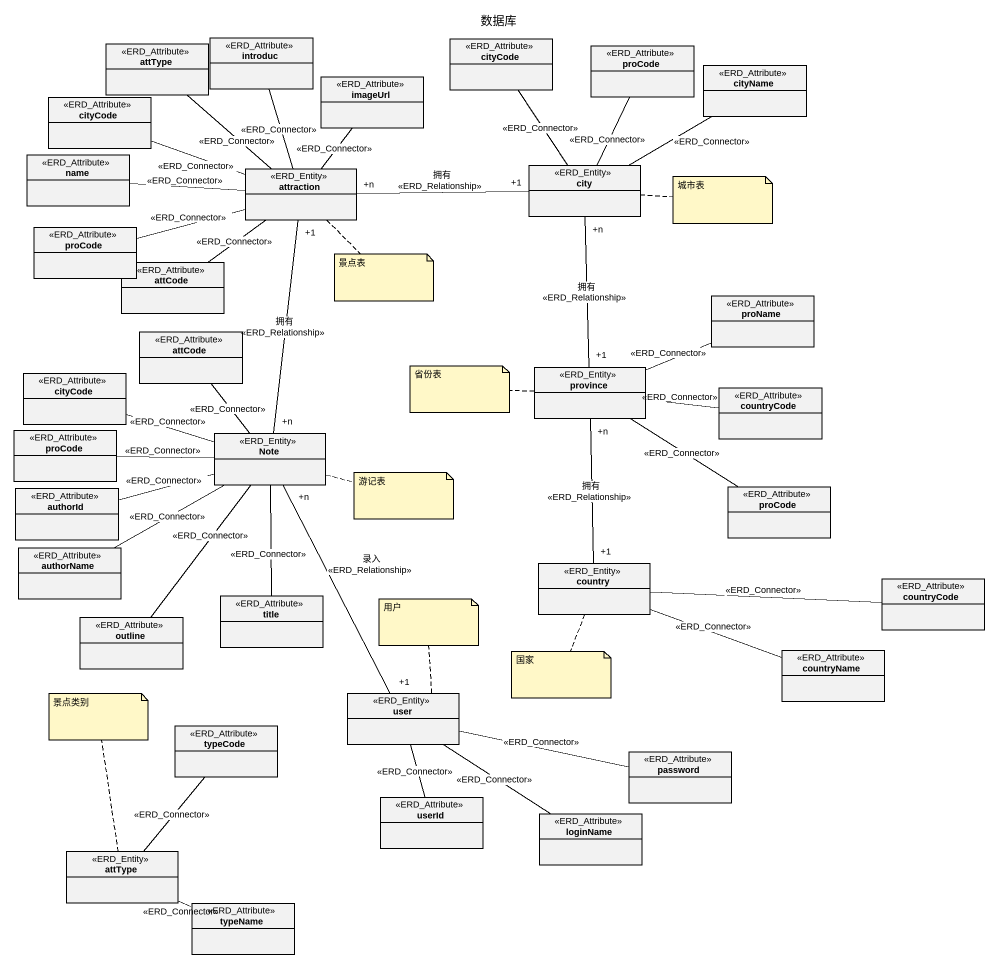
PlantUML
@startuml
title 数据库
hide circle
hide empty members
class attType <<ERD_Attribute>>
class introduc <<ERD_Attribute>>
class cityCode <<ERD_Attribute>>
class proCode <<ERD_Attribute>>
class imageUrl <<ERD_Attribute>>
class cityName <<ERD_Attribute>>
class "cityCode" as cityCode_2 <<ERD_Attribute>>
class name <<ERD_Attribute>>
class attraction <<ERD_Entity>>
class city <<ERD_Entity>>
class "proCode" as proCode_2 <<ERD_Attribute>>
class attCode <<ERD_Attribute>>
class proName <<ERD_Attribute>>
class "attCode" as attCode_2 <<ERD_Attribute>>
class "cityCode" as cityCode_3 <<ERD_Attribute>>
class province <<ERD_Entity>>
class countryCode <<ERD_Attribute>>
class "proCode" as proCode_3 <<ERD_Attribute>>
class "Note" as Note_ <<ERD_Entity>>
class authorId <<ERD_Attribute>>
class "proCode" as proCode_4 <<ERD_Attribute>>
class authorName <<ERD_Attribute>>
class "title" as title_ <<ERD_Attribute>>
class country <<ERD_Entity>>
class "countryCode" as countryCode_2 <<ERD_Attribute>>
class outline <<ERD_Attribute>>
class countryName <<ERD_Attribute>>
class user <<ERD_Entity>>
class typeCode <<ERD_Attribute>>
class password <<ERD_Attribute>>
class userId <<ERD_Attribute>>
class loginName <<ERD_Attribute>>
class "attType" as attType_2 <<ERD_Entity>>
class typeName <<ERD_Attribute>>
attraction -up- attType : <<ERD_Connector>>
attraction -up- introduc : <<ERD_Connector>>
attraction -up- imageUrl : <<ERD_Connector>>
attraction -left- cityCode_2 : <<ERD_Connector>>
attraction -left- name : <<ERD_Connector>>
attraction -left- proCode_2 : <<ERD_Connector>>
attraction -- attCode : <<ERD_Connector>>
attraction "+1" -- "+n" Note_ : 拥有\n<<ERD_Relationship>>
city -up- cityCode : <<ERD_Connector>>
city -up- proCode : <<ERD_Connector>>
city -right- cityName : <<ERD_Connector>>
city "+1" -left- "+n" attraction : 拥有\n<<ERD_Relationship>>
province "+1" -up- "+n" city : 拥有\n<<ERD_Relationship>>
province -right- proName : <<ERD_Connector>>
province -right- countryCode : <<ERD_Connector>>
province -- proCode_4 : <<ERD_Connector>>
Note_ -up- attCode_2 : <<ERD_Connector>>
Note_ -left- cityCode_3 : <<ERD_Connector>>
Note_ -left- proCode_3 : <<ERD_Connector>>
Note_ -left- authorId : <<ERD_Connector>>
Note_ -left- authorName : <<ERD_Connector>>
Note_ -- title_ : <<ERD_Connector>>
Note_ -- outline : <<ERD_Connector>>
country "+1" -up- "+n" province : 拥有\n<<ERD_Relationship>>
country -right- countryCode_2 : <<ERD_Connector>>
country -right- countryName : <<ERD_Connector>>
user "+1" -up- "+n" Note_ : 录入\n<<ERD_Relationship>>
user -right- password : <<ERD_Connector>>
user -- userId : <<ERD_Connector>>
user -- loginName : <<ERD_Connector>>
attType_2 -up- typeCode : <<ERD_Connector>>
attType_2 -right- typeName : <<ERD_Connector>>
note right of city : 城市表
note bottom of attraction : 景点表
note left of province : 省份表
note right of Note_ : 游记表
note top of user : 用户
note bottom of country : 国家
note top of attType_2 : 景点类别
@enduml
